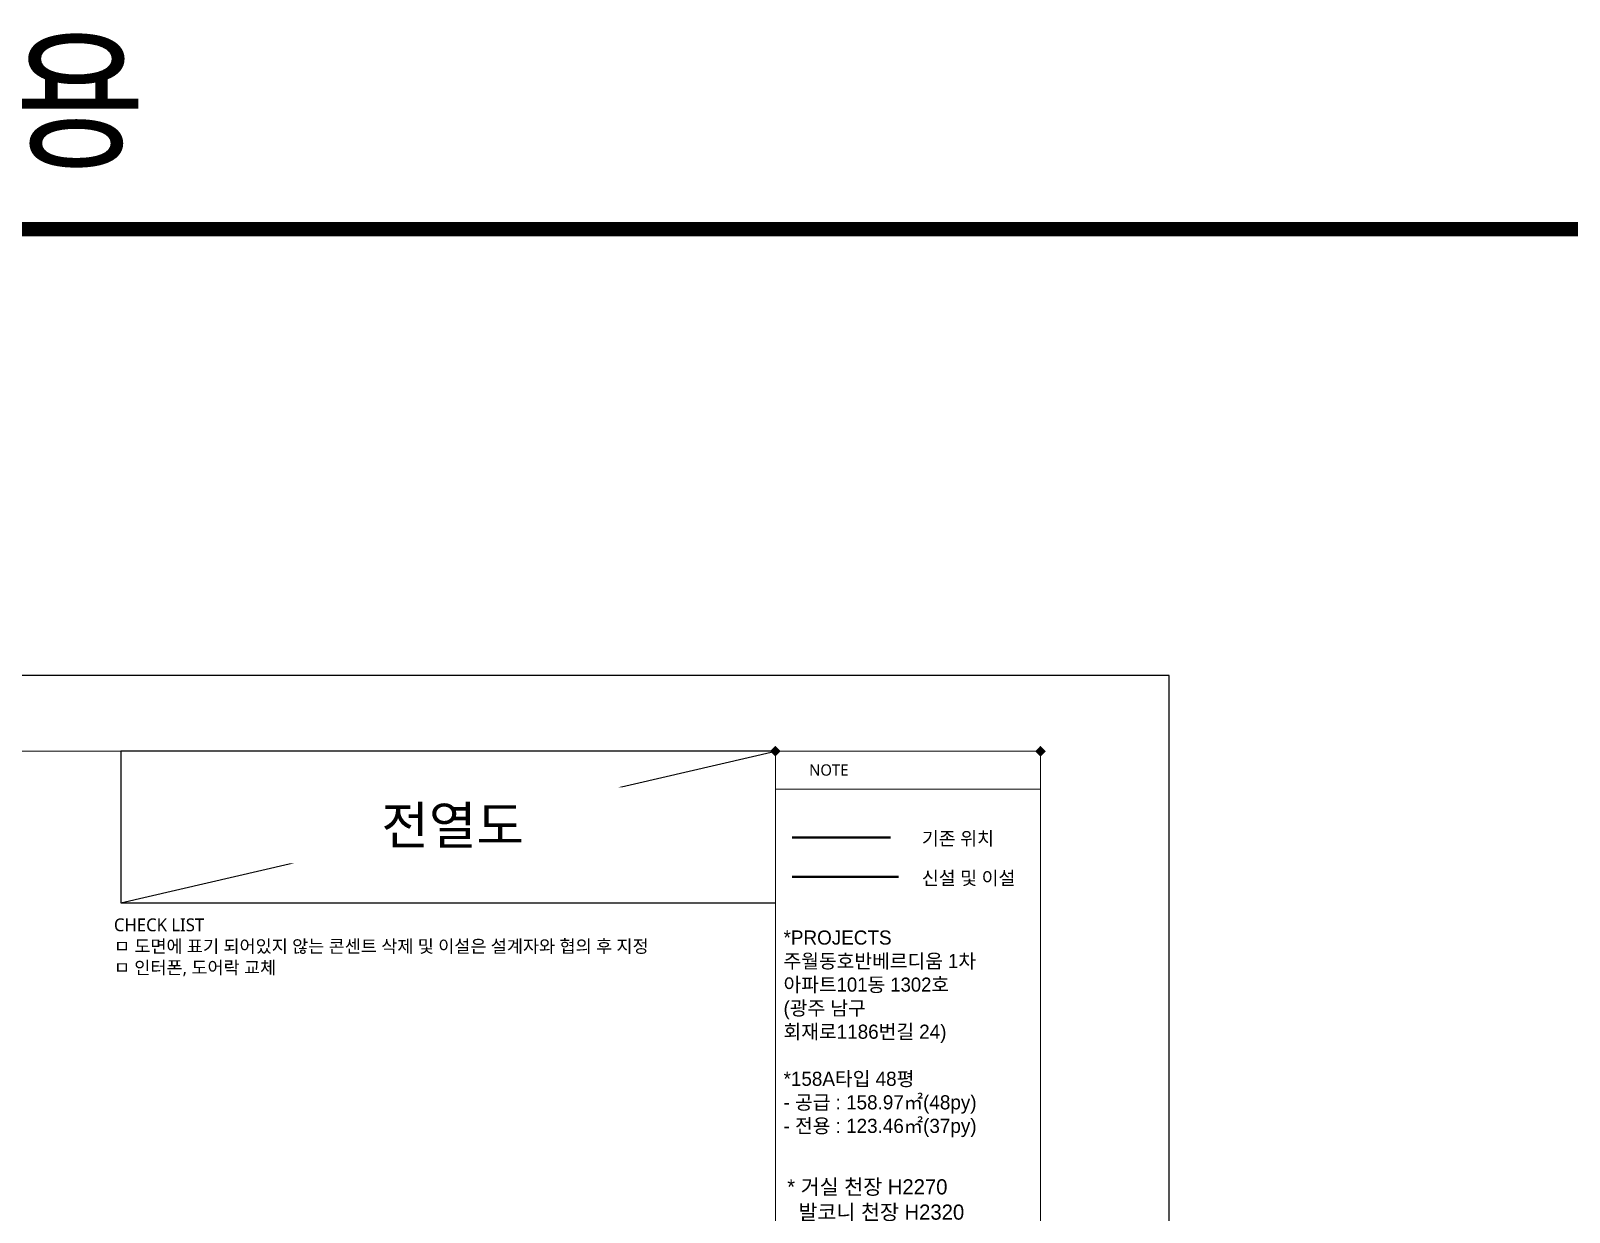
# Model space of a CAD drawing. Header units: millimetres. Extents: x 512 to 764439, y -71 to 559481.
# Drawn here: x 550387 to 563589, y 277814 to 287948 of the extents above; entities that cross this region are included whole.
import ezdxf
from ezdxf.enums import TextEntityAlignment as Align

# ---------------------------------------------------------------- set-up
doc = ezdxf.new("R2010")
doc.units = ezdxf.units.MM
doc.header["$LTSCALE"] = 50
doc.layers.add('#FORM', color=7, linetype='Continuous')
doc.styles.add('1204Design', font='malgun.ttf')
doc.styles.add('맑은 고딕', font='malgun.ttf')
doc.styles.add('맑은고딕', font='malgun.ttf')
doc.styles.add('프리텐다드', font='')
doc.styles.get('프리텐다드').set_extended_font_data('Pretendard Variable')

# ---------------------------------------------------------------- blocks, each defined once
blk = doc.blocks.new('1204design form 23ver')
at = {"lineweight": 30}
h = blk.add_hatch(color=256, dxfattribs=at)
h.dxf.hatch_style = 1
h.paths.add_polyline_path([(96627, 10538), (96571, 10481), (96627, 10425), (96684, 10481)])
h = blk.add_hatch(color=256, dxfattribs=at)
h.dxf.hatch_style = 1
h.paths.add_polyline_path([(99427, 10538), (99371, 10481), (99427, 10425), (99484, 10481)])
at = {"lineweight": 20}
blk.add_line((96627, -11679), (96627, 10481), dxfattribs=at)
at = {"color": 8, "lineweight": 5}
blk.add_line((96627, 10081), (99427, 10081), dxfattribs=at)
blk.add_lwpolyline([(67187, -12479), (100787, -12479), (100787, 11281), (67187, 11281)], close=True)
at = {"lineweight": 20}
blk.add_lwpolyline([(68547, 10481), (99427, 10481), (99427, -11679), (68547, -11679)], close=True, dxfattribs=at)
at = {"insert": (96984, 10343), "char_height": 120, "width": 3200, "attachment_point": 1, "style": '맑은 고딕'}
blk.add_mtext('NOTE', dxfattribs=at)

msp = doc.modelspace()

# ---------------------------------------------------------------- linework, layer by layer
at = {"layer": '#FORM'}
msp.add_lwpolyline([(556776.1201849, 281768.10197653), (551158.88691381, 281768.10197653), (551158.88691381, 280468.10197653), (556776.1201849, 280468.10197653)], dxfattribs=at)
at = {"layer": '#FORM', "color": 4, "linetype": 'Continuous', "ltscale": 3, "const_width": 20}
msp.add_lwpolyline([(556918.49494638, 281029.42333127), (557765.10533382, 281029.42333127)], dxfattribs=at)
at = {"layer": '#FORM', "color": 124, "linetype": 'Continuous', "ltscale": 3, "const_width": 20}
msp.add_lwpolyline([(556918.49494638, 280690.63786749), (557833.15853715, 280690.63786749)], dxfattribs=at)
at = {"color": 32, "true_color": 0xcd6928, "const_width": 121.76646086}
msp.add_lwpolyline([(453482.33485129, 286245.58748108), (604117.7662628, 286245.58748108)], dxfattribs=at)
at = {"layer": 'Defpoints', "color": 253, "true_color": 0x9898cc}
msp.add_lwpolyline([(551158.88691381, 280468.10197653), (556776.1201849, 281768.10197653)], dxfattribs=at)

# ---------------------------------------------------------------- texts
at = {"layer": '#FORM', "style": '맑은 고딕'}
for s, p in [('기존 위치', (558033.5470002, 280961.40890304)), ('신설 및 이설', (558033.5470002, 280622.62343927))]:
    msp.add_text(s, height=115.384615385, dxfattribs=at).set_placement(p)
at = {"layer": '#FORM', "insert": (551100.16239115, 280334.06034596, 0.00000001), "char_height": 110, "attachment_point": 1, "style": '1204Design'}
msp.add_mtext_dynamic_manual_height_columns('CHECK LIST\\Pㅁ 도면에 표기 되어있지 않는 콘센트 삭제 및 이설은 설계자와 협의 후 지정\\Pㅁ 인터폰, 도어락 교체', width=5344.7201128855, gutter_width=99.71473769, heights=[7755.36205704], dxfattribs=at)
at = {"color": 7, "style": '맑은고딕'}
msp.add_text('전열도 작업용', height=953.103109844, dxfattribs=at).set_placement((547629.47948349, 287349.02177104), align=Align.MIDDLE_CENTER)
at = {"attachment_point": 1, "style": '프리텐다드'}
for s, width, gutter_width, heights, insert, char_height in [('*PROJECTS \\P{\\fGulim|b0|i0|c129|p50;주월동호반베르디움 1차 \\P아파트101동 1302호^J}({\\fGulim|b0|i0|c129|p50;광주 남구 ^J회재로}1186{\\fGulim|b0|i0|c129|p50;번길 }24)\\P^J*158A{\\fGulim|b0|i0|c129|p50;타입} 48{\\fGulim|b0|i0|c129|p50;평}^J- {\\fGulim|b0|i0|c129|p50;공급 }: 158.97{\\fGulim|b0|i0|c129|p50;㎡}(48py)\\P- {\\fGulim|b0|i0|c129|p50;전용 }: 123.46{\\fGulim|b0|i0|c129|p50;㎡}(37py)', 2437.7483895997, 66.49214278, [3786.87651379], (556846.3389729, 280230.70583896, 0), 121.11577658626), ('* {\\fGulim|b0|i0|c129|p50;거실 천장 }H2270^J  {\\fGulim|b0|i0|c129|p50;발코니 천장 }H2320\\P  {\\fGulim|b0|i0|c129|p50;욕실 천장 }H ', 2933.3941808224, 72.41905228, [901.72395018], (556877.68683218, 278096.91018538), 130)]:
    msp.add_mtext_dynamic_manual_height_columns(s, width=width, gutter_width=gutter_width, heights=heights, dxfattribs=dict(at, insert=insert, char_height=char_height))

# ---------------------------------------------------------------- next in the draw order: texts
at = {"layer": '#FORM', "color": 7, "insert": (554007.37455117, 281118.10197653), "char_height": 325, "attachment_point": 5, "style": '맑은 고딕', "bg_fill": 3, "box_fill_scale": 1.5, "bg_fill_color": 256, "bg_fill_transparency": 0}
msp.add_mtext_dynamic_manual_height_columns('\\pxqc;전열도', width=4744.3675768271, gutter_width=30.53968052, heights=[0], dxfattribs=at)

# ---------------------------------------------------------------- next in the draw order: block references
at = {"xscale": 0.8125005846066201, "yscale": 0.8125005846066201, "zscale": 0.8125005846066201}
msp.add_blockref('1204design form 23ver', (478266.49224181, 273252.02004976), dxfattribs=at)

doc.saveas('drawing.dxf')
